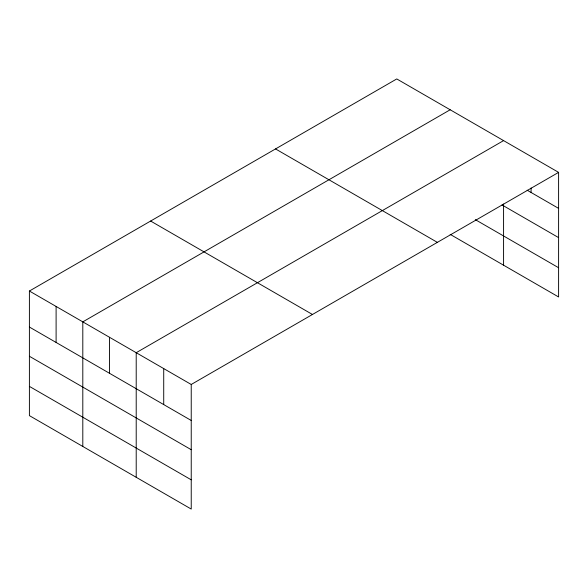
<?xml version="1.0" encoding="UTF-8"?>
<svg xmlns="http://www.w3.org/2000/svg" width="588" height="588" viewBox="0 0 588 588"><rect width="100%" height="100%" fill="white"/><g stroke="black" fill="none" stroke-linecap="round" stroke-linejoin="round"><path stroke-width="0.88" d="M503.578 204.014L503.578 265.195M450.173 234.362L558.6 296.969L558.6 172.372L396.768 78.939L29.4 291.031L29.4 415.628L191.232 509.061L191.232 384.471L29.4 291.031M450.173 109.772L82.805 321.871L82.805 446.461M503.578 140.606L136.21 352.704L136.21 477.294M191.232 384.471L558.6 172.372M527.157 190.218L558.6 208.373M502.005 204.933L558.6 237.611M475.302 219.64L558.6 267.731M275.537 148.933L437.369 242.366M150.631 221.044L312.463 314.477M29.4 327.038L191.232 420.471M29.4 356.269L191.232 449.702M29.4 386.389L191.232 479.83M531.089 187.991L531.089 192.489M163.721 368.588L163.721 404.588M109.508 337.284L109.508 373.284M56.103 306.451L56.103 342.451"/></g></svg>
